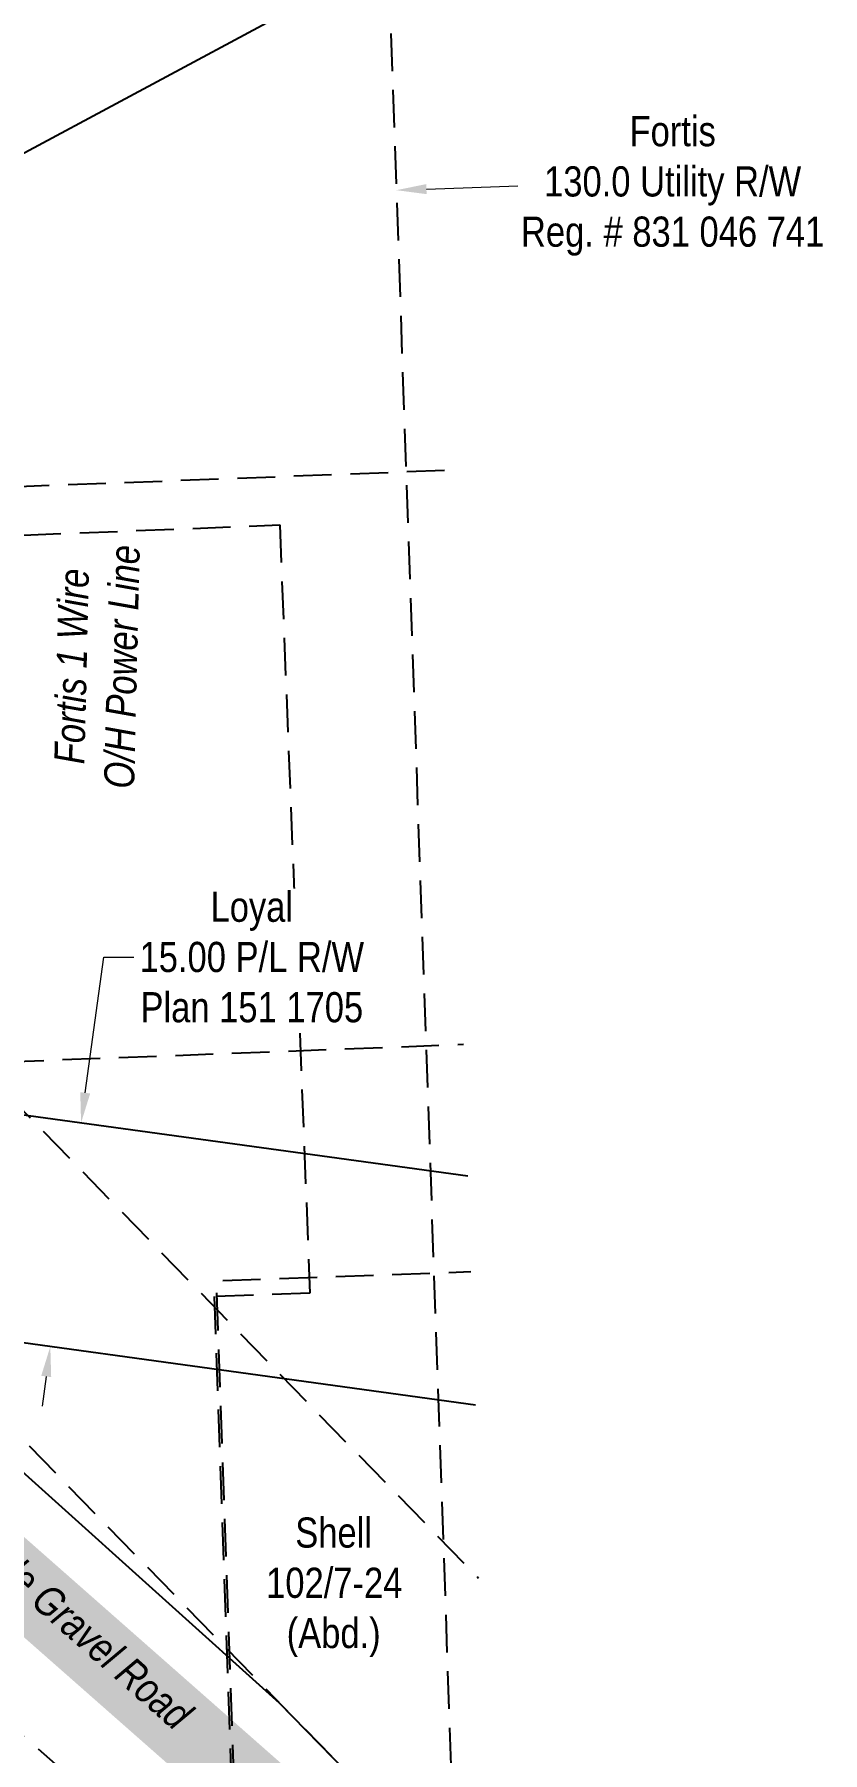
# Model space of a CAD drawing. Extents: x 675835 to 685285, y 5733153 to 5738077.
# Drawn here: x 678870 to 679131, y 5733670 to 5734240 of the extents above; entities that cross this region are included whole.
import ezdxf

# ---------------------------------------------------------------- set-up
doc = ezdxf.new("R2010")
doc.units = 0
doc.header["$LTSCALE"] = 5
doc.header["$PDMODE"] = 34
doc.header["$PDSIZE"] = 0.03
doc.linetypes.add('foc-ACCESSROAD', pattern=[3.75, 2.5, -1.25])
doc.linetypes.add('foc-FLOWLINE', pattern=[3.75, 2.5, -1.25])
doc.layers.get('Defpoints').update_dxf_attribs({"color": 9})
for name, color, linetype in [('AS-POWER', 104, 'foc-POWER'), ('AS-ROADS', 254, 'Continuous'), ('C-AR', 13, 'foc-ACCESSROAD'), ('C-RW', 13, 'Continuous'), ('C-WS', 13, 'foc-ACCESSROAD'), ('F-EZE', 190, 'foc-FLOWLINE'), ('F-WS', 190, 'foc-ACCESSROAD')]:
    doc.layers.add(name, color=color, linetype=linetype)
for name, color, linetype, lineweight in [('C-RW-T', 13, 'Continuous', 9), ('F-EZE-T', 190, 'Continuous', 9), ('T-TEXT', 48, 'Continuous', 18)]:
    doc.layers.add(name, color=color, linetype=linetype, lineweight=lineweight)
doc.styles.add('80CG', font='ARIALN.TTF', dxfattribs={"height": 10})
doc.styles.add('80L', font='ARIALN.TTF', dxfattribs={"height": 10})
doc.styles.add('foc-LtypeFont', font='ARIALN.TTF', dxfattribs={"height": 7.35})
doc.styles.get("Standard").update_dxf_attribs({"font": 'ARIALN.TTF'})
doc.linetypes.add('foc-POWER', pattern='A,6,-1,["P",foc-LtypeFont,S=0.2,R=0,X=-0.625,Y=-0.75],-1.24,4', length=12.24)
doc.linetypes.add('foc-POWER-NOLINE', pattern='A,0,-4,["P",foc-LtypeFont,S=0.2,R=0,X=-0.625,Y=-0.75],-8.24', length=12.24)
doc.dimstyles.new('Compass 5 000', dxfattribs={"dimscale": 5, "dimtxt": 9, "dimasz": 2, "dimexe": 0.2, "dimexo": 0.0625, "dimgap": 0.5, "dimtad": 0, "dimtih": 1, "dimtoh": 1, "dimzin": 0, "dimdsep": 46, "dimtxsty": '80CG', "dimcen": 0.1, "dimse1": 1, "dimse2": 1, "dimclrd": 256, "dimclrt": 256, "dimaunit": 1, "dimadec": 4, "dimazin": 0, "dimtfac": 0.06, "dimtofl": 0, "dimtmove": 0, "dimatfit": 1, "dimfxl": 0.2, "dimtolj": 1, "dimtzin": 0, "dimlwd": -1, "dimarcsym": 0})

# ---------------------------------------------------------------- blocks, each defined once
blk = doc.blocks.new('*D615')
at = {"layer": 'C-RW-T', "transparency": 16777216}
for p, q in [((678886.49, 5733889.06), (678892.67, 5733934.07)), ((678892.67, 5733934.07), (678902.67, 5733934.07)), ((678873.55, 5733794.96), (678872.19, 5733785.05))]:
    blk.add_line(p, q, dxfattribs=at)
for points in [[(678884.84, 5733889.29), (678888.14, 5733888.83), (678885.12, 5733879.15)], [(678871.9, 5733795.19), (678875.2, 5733794.73), (678874.91, 5733804.87)]]:
    blk.add_solid(points, dxfattribs=at)
at = {"layer": 'Defpoints', "color": 0, "transparency": 16777216}
for p in [(678885.12, 5733879.15), (678893.79, 5733877.96), (678883.58, 5733803.67)]:
    blk.add_point(p, dxfattribs=at)
at = {"layer": 'C-RW-T', "transparency": 16777216, "insert": (678941.76, 5733934.07), "char_height": 10, "attachment_point": 5, "style": '80CG', "bg_fill": 3, "box_fill_scale": 1.1, "bg_fill_color": 256, "bg_fill_true_color": 13158600, "bg_fill_transparency": 0}
blk.add_mtext('\\A1;Loyal\\P15.00 P/L R/W\\PPlan 151 1705', dxfattribs=at)
blk = doc.blocks.new('*D617')
at = {"layer": 'Defpoints', "color": 0, "transparency": 16777216}
for p in [(678987.54, 5734250.87), (678335.45, 5734228.27), (678989.7, 5734188.56)]:
    blk.add_point(p, dxfattribs=at)
at = {"layer": 'F-EZE-T', "transparency": 16777216}
for p, q in [((678999.7, 5734188.91), (679030.05, 5734189.96)), ((678327.61, 5734165.62), (678317.62, 5734165.27))]:
    blk.add_line(p, q, dxfattribs=at)
for points in [[(678999.64, 5734190.57), (678999.75, 5734187.24), (678989.7, 5734188.56)], [(678327.56, 5734167.28), (678327.67, 5734163.95), (678337.61, 5734165.96)]]:
    blk.add_solid(points, dxfattribs=at)
at = {"layer": 'F-EZE-T', "transparency": 16777216, "insert": (679081.38, 5734189.96), "char_height": 10, "attachment_point": 5, "style": '80CG'}
blk.add_mtext('\\A1;Fortis\\P130.0 Utility R/W\\PReg. # 831 046 741', dxfattribs=at)

msp = doc.modelspace()

# ---------------------------------------------------------------- linework, layer by layer
at = {"layer": 'AS-ROADS', "const_width": 24.991, "flags": 128}
msp.add_lwpolyline([(679030.556, 5733577.99), (678982.532, 5733622.593), (678685.446, 5733884.269), (678647.168, 5733903.971)], dxfattribs=at)
at = {"layer": 'C-AR', "flags": 128}
msp.add_lwpolyline([(679020.615, 5733615.119), (678747.968, 5733895.034), (678850.491, 5733898.967), (679017.015, 5733728.004)], dxfattribs=at)
at = {"layer": 'C-RW', "flags": 128}
for points in [[(678997.082, 5734356.337), (678635.256, 5734162.158), (678670.704, 5734096.105), (678999.842, 5734272.741)], [(678214.838, 5734223.094), (678446.106, 5734141.047), (678950.872, 5733686.721), (679044.01, 5733591.1)], [(679015.93, 5733785.478), (678768.75, 5733819.46), (678692.383, 5733829.959), (678702.596, 5733904.246), (678778.963, 5733893.747), (679013.42, 5733861.515)]]:
    msp.add_lwpolyline(points, dxfattribs=at)
at = {"layer": 'C-WS'}
msp.add_lwpolyline([(678353.042, 5733721.697), (678335.695, 5734221.185), (678803.989, 5734237.403), (678809.732, 5734071.912), (678951.021, 5734077.473), (678961.054, 5733822.563), (678929.236, 5733821.437), (678936.596, 5733613.393), (678796.339, 5733737.047), (678353.042, 5733721.697)], dxfattribs=at)
at = {"layer": 'C-WS', "flags": 128}
msp.add_lwpolyline([(679005.693, 5734095.537), (678340.942, 5734070.1), (678347.553, 5733879.739), (679011.979, 5733905.161)], dxfattribs=at)
at = {"layer": 'F-EZE', "flags": 128}
msp.add_lwpolyline([(678365.559, 5734429.74), (678980.641, 5734450.048), (679011.506, 5733559.428)], dxfattribs=at)
at = {"layer": 'F-WS', "flags": 128}
msp.add_lwpolyline([(678941.922, 5733491.625), (678929.992, 5733826.745), (679014.469, 5733829.752)], dxfattribs=at)

# ---------------------------------------------------------------- texts
at = {"layer": 'F-WS', "insert": (678952.93, 5733748.168), "char_height": 9.99816, "attachment_point": 1, "style": '80L'}
msp.add_mtext_dynamic_manual_height_columns('\\pi3.2412;Shell\\P\\pi-6.4126;102/7-24\\P\\pi0.39722;(Abd.)', width=30.59795, gutter_width=50, heights=[0], dxfattribs=at)
at = {"layer": 'T-TEXT', "insert": (678868.408, 5733732.567), "char_height": 9.99637, "width": 145.78381, "attachment_point": 2, "rotation": 318.62596}
msp.add_mtext('{\\fArial Narrow|b0|i1|c0|p34;5m High Grade Gravel Road}', dxfattribs=at)

# ---------------------------------------------------------------- dimensions: what is measured, and where the dimension line sits
at = {"layer": 'F-EZE-T'}
dim = msp.add_linear_dim(base=(678989.703, 5734188.563), p1=(678335.449, 5734228.272), p2=(678987.544, 5734250.871), angle=1.98484, text='Fortis\\P130.0 Utility R/W\\PReg. # 831 046 741', dimstyle='Compass 5 000', dxfattribs=at)
dim.commit()
dim.dimension.update_dxf_attribs({"geometry": '*D617', "text_midpoint": (679081.378, 5734189.961), "dimtype": 161})

# ---------------------------------------------------------------- next in the draw order: dimensions: what is measured, and where the dimension line sits
at = {"layer": 'C-RW-T', "color": 3}
dim = msp.add_linear_dim(base=(678885.124, 5733879.153), p1=(678883.575, 5733803.674), p2=(678893.788, 5733877.962), angle=82.17213, text='Loyal\\P15.00 P/L R/W\\PPlan 151 1705', dimstyle='Compass 5 000', override={"dimtfill": 1}, dxfattribs=at)
dim.commit()
dim.dimension.update_dxf_attribs({"geometry": '*D615', "text_midpoint": (678941.76, 5733934.068), "dimtype": 161})

# ---------------------------------------------------------------- next in the draw order: texts
at = {"layer": 'AS-POWER', "linetype": 'foc-POWER-NOLINE', "insert": (678876.023, 5733989.946), "char_height": 9.99816, "attachment_point": 1, "rotation": 88.65059, "style": '80L', "bg_fill": 3, "box_fill_scale": 1.2, "bg_fill_color": 256, "bg_fill_transparency": 0}
msp.add_mtext_dynamic_manual_height_columns('\\pi8.2994,t148.27;{\\fArial Narrow|b0|i1|c0|p34;Fortis 1 Wire \\P\\pi0.58257,tz;O/H Power Line}', width=80.67299, gutter_width=50, heights=[0], dxfattribs=at)

doc.saveas('drawing.dxf')
